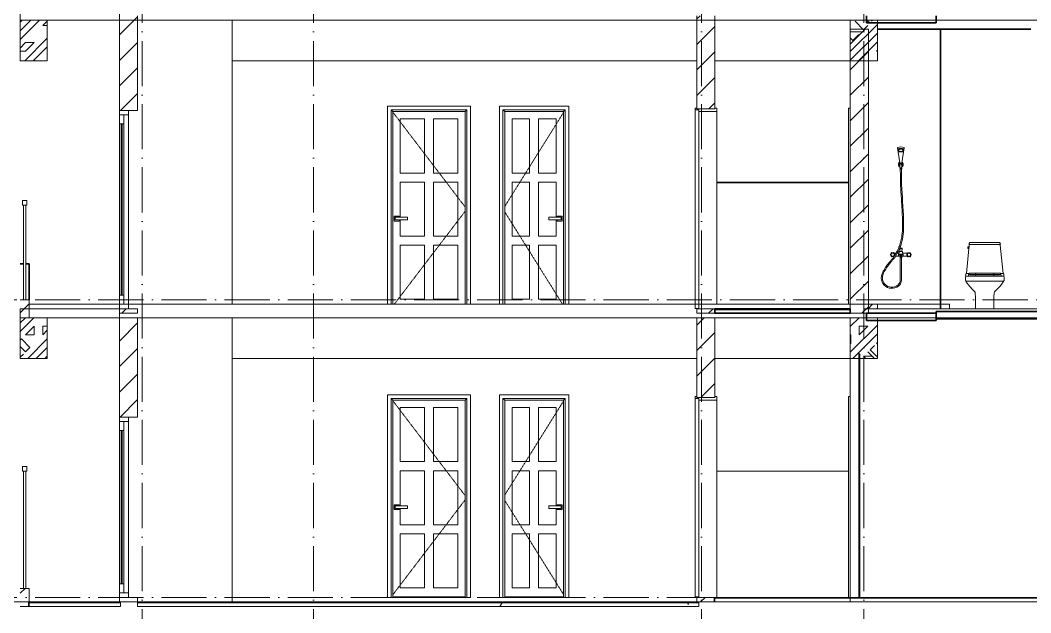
# Model space of a CAD drawing. Header units: millimetres. Extents: x -4940 to 55609, y -15283 to 93540.
# Drawn here: x 23600 to 34800, y 18429 to 25000 of the extents above; entities that cross this region are included whole.
import ezdxf

# ---------------------------------------------------------------- set-up
doc = ezdxf.new("R2010")
doc.units = ezdxf.units.MM
for name, pattern in [('Dash 1_16_', [3.175, 1.5875, -1.5875]), ('Dash 1_16__2_', [3.175, 1.5875, -1.5875]), ('Grid Line', [14, 10, -2, 0, -2])]:
    doc.linetypes.add(name, pattern=pattern)
for name, color, linetype, lineweight in [('A-DOOR', 31, 'Continuous', 5), ('A-FLOR-HRAL', 41, 'Continuous', 5), ('A-FLOR-MCUT', 3, 'Continuous', 9), ('CUA', 31, 'Continuous', 9), ('HATCH-TUONG', 152, 'Continuous', 9), ('KINH', 152, 'Continuous', 5), ('NET CAT', 3, 'Continuous', 5), ('NET CATConcrete', 3, 'Continuous', 5), ('NET THAY 2', 55, 'Continuous', 5), ('NET-CAT', 3, 'Continuous', 9), ('NET-THAY', 2, 'Continuous', 15), ('THIET-BI', 44, 'Continuous', 5), ('TRUC', 225, 'Continuous', 5)]:
    doc.layers.add(name, color=color, linetype=linetype, lineweight=lineweight)
pattern_1 = [(0, (21278.48, 39800), (1625.6, 406.4), [67.056, -1152.144, 67.056, -1152.144, -6502.4]), (0, (21278.48, 39800), (1625.6, 406.4), [-2438.4, 67.056, -2371.344, 67.056, -1152.144, -2844.8]), (0, (21278.48, 39800), (1625.6, 406.4), [-6096, 67.056, -745.744, 67.056, -1964.944]), (120, (21888.08, 40003.2), (-1164.753, 1204.611), [67.056, -1152.144, 67.056, -7654.544]), (120, (21888.08, 40003.2), (-1164.753, 1204.611), [-1286.256, -1152.144, 67.056, -2371.344, -4064]), (120, (21888.08, 40003.2), (-1164.753, 1204.611), [-4876.8, 67.056, -1152.144, 67.056, -2777.744]), (120, (21888.08, 40003.2), (-1164.753, 1204.611), [-6163.056, -745.744, 67.056, -1964.944]), (240, (22091.28, 40816), (-460.8473, -1611.011), [67.056, -1152.144, 67.056, -7654.544]), (240, (22091.28, 40816), (-460.8473, -1611.011), [-1286.256, -1152.144, 67.056, -2371.344, -4064]), (240, (22091.28, 40816), (-460.8473, -1611.011), [-4876.8, 67.056, -1152.144, 67.056, -2777.744]), (240, (22091.28, 40816), (-460.8473, -1611.011), [-6163.056, -745.744, 67.056, -1964.944])]
pattern_2 = [(45, (21278.48, 39800), (-141.4214, 141.4214), [])]
pattern_3 = [(45, (21373.7, 39800), (-476.246, 476.246), []), (45, (21469, 39800), (-476.246, 476.246), []), (45, (21278.5, 39800), (-476.246, 476.246), []), (45, (21754.7, 39800), (-476.246, 476.246), []), (45, (21850, 39800), (-476.246, 476.246), []), (0, (21659.5, 39895.25), (0, 952.5), [95.25, -857.25]), (0, (21754.7, 39990.5), (0, 952.5), [95.25, -857.25]), (45, (21659.5, 39895.25), (0, 952.491), [134.684, -1212.342]), (45, (21754.7, 39895.25), (0, 952.491), [134.684, -1212.342]), (0, (21659.5, 39895.25), (0, 952.5), [95.25, -857.25]), (90, (21183.2, 39895.25), (-952.5, 6e-14), [95.25, -857.25]), (90, (21278.5, 39895.25), (-952.5, 6e-14), [190.5, -762]), (45, (21183.2, 39990.5), (0, 952.491), [134.684, -1212.342]), (90, (22040.5, 40181), (-952.5, 6e-14), [95.25, -857.25]), (0, (21945.2, 40181), (0, 952.5), [95.25, -857.25]), (45, (21945.2, 40181), (0, 952.491), [134.684, -1212.342]), (0, (22135.7, 39895.25), (0, 952.5), [95.25, -857.25]), (0, (22135.7, 40371.5), (0, 952.5), [95.25, -857.25]), (90, (22326.2, 40466.75), (-952.5, 6e-14), [95.25, -857.25]), (45, (22135.7, 40371.5), (0, 952.491), [269.367, -1077.66]), (45, (22231, 40371.5), (0, 952.491), [134.684, -1212.342]), (45, (22421.5, 40562), (0, 952.491), [134.684, -1212.342]), (0, (22421.5, 40657.25), (0, 952.5), [95.25, -857.25]), (90, (22421.5, 40562), (-952.5, 6e-14), [95.25, -857.25]), (0, (21754.7, 40562), (0, 952.5), [95.25, -857.25]), (0, (21945.2, 40657.25), (0, 952.5), [95.25, -857.25]), (90, (21850, 40562), (-952.5, 6e-14), [95.25, -857.25]), (90, (21945.2, 40562), (-952.5, 6e-14), [95.25, -857.25]), (45, (21754.7, 40562), (0, 952.491), [134.684, -1212.342]), (45, (21945.2, 40562), (0, 952.491), [134.684, -1212.342]), (135, (21397.46, 40014.8), (-952.491, 6e-14), [134.684, -1212.342]), (135, (21516.6, 40133.4), (-952.491, 6e-14), [134.683, -1212.342]), (135, (21588.04, 40204.8), (-952.491, 6e-14), [134.683, -1212.342]), (135, (21611.85, 40228.6), (-952.491, 6e-14), [134.683, -1212.342]), (135, (21659.5, 40276.25), (-952.491, 6e-14), [134.683, -1212.342]), (135, (21683.3, 40300.06), (-952.491, 6e-14), [134.683, -1212.342]), (135, (21754.7, 40371.5), (-952.491, 6e-14), [134.683, -1212.342]), (135, (21802.35, 40419.1), (-952.491, 6e-14), [134.683, -1212.342]), (45, (21397.46, 40014.8), (0, 952.491), [95.25, -1251.775]), (45, (21516.6, 40133.4), (0, 952.491), [67.36, -1279.665]), (45, (21683.3, 40300.06), (0, 952.491), [67.36, -1279.665]), (45, (21588.04, 40395.3), (0, 952.491), [67.36, -1279.665]), (45, (21754.7, 40371.5), (0, 952.491), [67.36, -1279.665]), (45, (21659.5, 40466.75), (0, 952.491), [67.36, -1279.665]), (0, (21302.7, 40109.5), (0, 952.5), [190.043, -762.457]), (0, (21516.6, 40323.9), (0, 952.5), [95.25, -857.25])]

# ---------------------------------------------------------------- blocks, each defined once
blk = doc.blocks.new('System Panel - Glazed-816258-MẶT CẮT A-A')
at = {"layer": 'KINH', "color": 7, "lineweight": 9}
for p, q in [((32894, 21300), (32894, 18600)), ((32906, 21300), (32894, 21300)), ((32906, 18600), (32906, 21300)), ((32894, 18600), (32906, 18600))]:
    blk.add_line(p, q, dxfattribs=at)
blk = doc.blocks.new('CUA VAO CAN HO - Type 1-529073-MẶT CẮT A-A')
at = {"layer": 'A-DOOR', "color": 130, "lineweight": 9}
for p, q in [((31080, 20805), (31080, 18605)), ((31120, 20805), (31080, 20805)), ((31120, 18605), (31120, 20805)), ((31080, 18605), (31120, 18605))]:
    blk.add_line(p, q, dxfattribs=at)
at = {"layer": 'CUA', "color": 10, "lineweight": 5}
for p, q in [((31100, 20826), (31080, 20826)), ((31080, 20826), (31080, 20806)), ((31080, 20806), (31121, 20806)), ((31100, 20816), (31100, 20826)), ((31300, 20816), (31100, 20816)), ((31121, 20806), (31121, 20786)), ((31121, 20786), (31320, 20786)), ((31121, 20786), (31121, 18600)), ((31320, 20826), (31300, 20826)), ((31300, 20826), (31300, 20816)), ((31320, 20786), (31320, 20826)), ((31320, 18600), (31320, 20786)), ((31080, 18605), (31080, 18600)), ((31100, 18600), (31080, 18600))]:
    blk.add_line(p, q, dxfattribs=at)
blk = doc.blocks.new('CUA WC - Type 1-529850-MẶT CẮT A-A')
at = {"layer": 'A-DOOR', "color": 10}
for p, q in [((29051, 20105), (29051, 20705)), ((29051, 20705), (29245, 20705)), ((29245, 20705), (29245, 20105)), ((29345, 20105), (29345, 20705)), ((29345, 20705), (29539, 20705)), ((29539, 20705), (29539, 20105)), ((29245, 20105), (29051, 20105)), ((29539, 20105), (29345, 20105)), ((29051, 19405), (29051, 20005)), ((29051, 20005), (29245, 20005)), ((29245, 20005), (29245, 19405)), ((29345, 19405), (29345, 20005)), ((29345, 20005), (29539, 20005)), ((29539, 20005), (29539, 19615)), ((29539, 19585), (29539, 19405)), ((29245, 19405), (29051, 19405)), ((29539, 19405), (29345, 19405)), ((29051, 18705), (29051, 19305)), ((29051, 19305), (29245, 19305)), ((29245, 19305), (29245, 18705)), ((29345, 18705), (29345, 19305)), ((29345, 19305), (29539, 19305)), ((29539, 19305), (29539, 18705)), ((29245, 18705), (29051, 18705)), ((29539, 18705), (29345, 18705)), ((28970, 18605), (29620, 18605))]:
    blk.add_line(p, q, dxfattribs=at)
at = {"layer": 'CUA', "lineweight": 5}
for p, q in [((28910, 20846), (29680, 20846)), ((28910, 18600), (28910, 20846)), ((29680, 20846), (29680, 18600)), ((28970, 20786), (28950, 20806)), ((28950, 20806), (28950, 18600)), ((28950, 20806), (29640, 20806)), ((28970, 20786), (28970, 18600)), ((29620, 20786), (28970, 20786)), ((29620, 20786), (29640, 20806)), ((29620, 18600), (29620, 20786)), ((29640, 20806), (29640, 18600)), ((28950, 18600), (28910, 18600)), ((28970, 18600), (28950, 18600)), ((29640, 18600), (29620, 18600)), ((29680, 18600), (29640, 18600))]:
    blk.add_line(p, q, dxfattribs=at)
at = {"layer": 'CUA', "color": 10, "linetype": 'Dash 1_16_', "lineweight": 5}
for p, q in [((29620, 20775), (28970, 19735)), ((28970, 19675), (29620, 18635))]:
    blk.add_line(p, q, dxfattribs=at)
at = {"layer": 'CUA', "color": 10, "lineweight": 5}
for p, q in [((29459, 19615), (29594, 19615)), ((29459, 19615), (29459, 19585)), ((29551, 19628), (29551, 19615)), ((29606, 19628), (29551, 19628)), ((29594, 19585), (29594, 19615)), ((29606, 19573), (29606, 19628)), ((29594, 19585), (29459, 19585)), ((29551, 19585), (29551, 19573)), ((29551, 19573), (29606, 19573))]:
    blk.add_line(p, q, dxfattribs=at)
blk = doc.blocks.new('CUA PHONG NGU - Type 1-494775-MẶT CẮT A-A')
at = {"layer": 'A-DOOR', "color": 10}
for p, q in [((27811, 20105), (27811, 20705)), ((27811, 20705), (28080, 20705)), ((28080, 20705), (28080, 20105)), ((28180, 20105), (28180, 20705)), ((28180, 20705), (28449, 20705)), ((28449, 20705), (28449, 20105)), ((28080, 20105), (27811, 20105)), ((28449, 20105), (28180, 20105)), ((27811, 19615), (27811, 20005)), ((27811, 20005), (28080, 20005)), ((28080, 20005), (28080, 19405)), ((28180, 19405), (28180, 20005)), ((28180, 20005), (28449, 20005)), ((28449, 20005), (28449, 19405)), ((27811, 19405), (27811, 19585)), ((28080, 19405), (27811, 19405)), ((28449, 19405), (28180, 19405)), ((27811, 18705), (27811, 19305)), ((27811, 19305), (28080, 19305)), ((28080, 19305), (28080, 18705)), ((28180, 18705), (28180, 19305)), ((28180, 19305), (28449, 19305)), ((28449, 19305), (28449, 18705)), ((28080, 18705), (27811, 18705)), ((28449, 18705), (28180, 18705)), ((27730, 18605), (28530, 18605))]:
    blk.add_line(p, q, dxfattribs=at)
at = {"layer": 'CUA', "lineweight": 5}
for p, q in [((27670, 20846), (28590, 20846)), ((27670, 18600), (27670, 20846)), ((28590, 20846), (28590, 18600)), ((27710, 20806), (28550, 20806)), ((27710, 20806), (27730, 20786)), ((27710, 18600), (27710, 20806)), ((27730, 20786), (27730, 18600)), ((28530, 20786), (27730, 20786)), ((28550, 20806), (28530, 20786)), ((28530, 18600), (28530, 20786)), ((28550, 18600), (28550, 20806)), ((27710, 18600), (27670, 18600)), ((27730, 18600), (27710, 18600)), ((28550, 18600), (28530, 18600)), ((28590, 18600), (28550, 18600))]:
    blk.add_line(p, q, dxfattribs=at)
at = {"layer": 'CUA', "color": 10, "linetype": 'Dash 1_16_', "lineweight": 5}
for p, q in [((27730, 20780), (28530, 19730)), ((28530, 19680), (27730, 18630))]:
    blk.add_line(p, q, dxfattribs=at)
at = {"layer": 'CUA', "color": 10, "lineweight": 5}
for p, q in [((27798, 19628), (27743, 19628)), ((27743, 19628), (27743, 19573)), ((27756, 19615), (27891, 19615)), ((27756, 19615), (27756, 19585)), ((27798, 19615), (27798, 19628)), ((27891, 19585), (27891, 19615)), ((27743, 19573), (27798, 19573)), ((27891, 19585), (27756, 19585)), ((27798, 19573), (27798, 19585))]:
    blk.add_line(p, q, dxfattribs=at)
blk = doc.blocks.new('CUA LO GIA _LUA_ - CUA LO GIA _LUA_-842744-MẶT CẮT A-A')
at = {"layer": 'CUA', "color": 7}
for p, q in [((24800, 20600), (24700, 20600)), ((24700, 20600), (24700, 20550)), ((24750, 20550), (24700, 20550)), ((24700, 20550), (24700, 20450)), ((24700, 20550), (24800, 20550)), ((24750, 20450), (24750, 20550)), ((24800, 20550), (24800, 20600)), ((24800, 20550), (24800, 18650)), ((24700, 20450), (24750, 20450)), ((24700, 20450), (24700, 18750)), ((24730, 20450), (24720, 20450)), ((24720, 20450), (24720, 18750)), ((24730, 18750), (24730, 20450)), ((24750, 20450), (24750, 18750)), ((24750, 18750), (24700, 18750)), ((24700, 18750), (24700, 18650)), ((24720, 18750), (24730, 18750)), ((24750, 18650), (24750, 18750)), ((24700, 18650), (24750, 18650)), ((24800, 18650), (24700, 18650)), ((24700, 18650), (24700, 18600)), ((24700, 18600), (24800, 18600)), ((24800, 18600), (24800, 18650))]:
    blk.add_line(p, q, dxfattribs=at)
blk = doc.blocks.new('Railing - 25mm-924614-MẶT CẮT A-A')
at = {"layer": 'NET THAY 2', "color": 10}
for p, q in [((23637, 18700), (23637, 20000)), ((23662, 18700), (23662, 20000))]:
    blk.add_line(p, q, dxfattribs=at)
blk = doc.blocks.new('Railing - Railing-924885-MẶT CẮT A-A')
at = {"layer": 'A-FLOR-HRAL', "color": 10}
for p, q in [((23675, 20050), (23625, 20050)), ((23625, 20050), (23625, 20000)), ((23675, 20000), (23675, 20050)), ((23625, 20000), (23675, 20000))]:
    blk.add_line(p, q, dxfattribs=at)
blk.add_blockref('Railing - 25mm-924614-MẶT CẮT A-A', (0, 0))
blk = doc.blocks.new('CUA VAO CAN HO - Type 1-V72-MẶT CẮT A-A')
at = {"layer": 'CUA', "color": 10, "lineweight": 5}
for p in [(32800, 20826), (32780, 18600)]:
    blk.add_line(p, (32780, 20826), dxfattribs=at)
blk = doc.blocks.new('ALC1807-ASCENT PLAZA-TANG DIEN HINH_rvt-1-MẶT CẮT A-A')
at = {"layer": 'HATCH-TUONG', "lineweight": 5}
h = blk.add_hatch(dxfattribs=at)
h.set_pattern_fill('FP_10', color=10, style=0, pattern_type=2)
h.set_pattern_definition(pattern_2)
h.paths.add_polyline_path([(24900, 18550), (24900, 18600), (24700, 18600), (24700, 18550)], flags=0)
h.paths.add_polyline_path([(24700, 20600), (24900, 20600), (24900, 21700), (24700, 21700)], flags=0)
h = blk.add_hatch(dxfattribs=at)
h.set_pattern_fill('FP_10', color=10, style=0, pattern_type=2)
h.set_pattern_definition(pattern_2)
h.paths.add_polyline_path([(31300, 18550), (31300, 18600), (31100, 18600), (31100, 18550)], flags=0)
h.paths.add_polyline_path([(31300, 20816), (31300, 21700), (31100, 21700), (31100, 20816)], flags=0)
h = blk.add_hatch(dxfattribs=at)
h.set_pattern_fill('FP_10', color=10, style=0, pattern_type=2)
h.set_pattern_definition(pattern_2)
h.paths.add_polyline_path([(23600, 18500), (23700, 18500), (23700, 18700), (23600, 18700), (23600, 18546)], flags=0)
at = {"layer": 'NET CAT'}
h = blk.add_hatch(dxfattribs=at)
h.set_pattern_fill('FP_9', color=10, style=0, pattern_type=2)
h.set_pattern_definition(pattern_1)
h.paths.add_polyline_path([(32800, 18590), (42600, 18590), (42600, 18600), (32800, 18600)], flags=0)
h = blk.add_hatch(dxfattribs=at)
h.set_pattern_fill('FP_9', color=10, style=0, pattern_type=2)
h.set_pattern_definition(pattern_1)
h.paths.add_polyline_path([(32403, 18550), (32800, 18550), (32800, 18590), (31290, 18590), (31290, 18550)], flags=0)
h.paths.add_polyline_path([(9790, 18550), (11512, 18550), (11512, 18590), (9790, 18590)], flags=0)
h = blk.add_hatch(dxfattribs=at)
h.set_pattern_fill('FP_9', color=10, style=0, pattern_type=2)
h.set_pattern_definition(pattern_1)
h.paths.add_polyline_path([(27532, 18540), (31120, 18540), (31120, 18550), (24900, 18550), (24900, 18540)], flags=0)
h = blk.add_hatch(dxfattribs=at)
h.set_pattern_fill('FP_9', color=10, style=0, pattern_type=2)
h.set_pattern_definition(pattern_1)
h.paths.add_polyline_path([(30780, 18500), (31120, 18500), (31120, 18540), (24900, 18540), (24900, 18500), (27532, 18500)], flags=0)
h = blk.add_hatch(dxfattribs=at)
h.set_pattern_fill('FP_9', color=10, style=0, pattern_type=2)
h.set_pattern_definition(pattern_1)
h.paths.add_polyline_path([(32800, 18550), (42600, 18550), (42600, 18590), (32800, 18590)], flags=0)
at = {"layer": 'A-FLOR-MCUT', "color": 7}
for p, q in [((24710, 18540), (23690, 18540)), ((31120, 18540), (24900, 18540)), ((32800, 18590), (31290, 18590)), ((42600, 18590), (32800, 18590))]:
    blk.add_line(p, q, dxfattribs=at)
at = {"layer": 'NET-CAT', "color": 7}
for p, q in [((24900, 21700), (24700, 21700)), ((24700, 21700), (24700, 20600)), ((24900, 20600), (24900, 21700)), ((31100, 21700), (31100, 20816)), ((31300, 21700), (31100, 21700)), ((31300, 20816), (31300, 21700)), ((31100, 20816), (31300, 20816)), ((24700, 20600), (24900, 20600)), ((23700, 18700), (23600, 18700)), ((23700, 18500), (23700, 18700)), ((24900, 18600), (24700, 18600)), ((24700, 18600), (24700, 18550)), ((24900, 18550), (24900, 18600)), ((31100, 18600), (31100, 18550)), ((31300, 18600), (31100, 18600)), ((31300, 18550), (31300, 18600)), ((23600, 18500), (23700, 18500)), ((24700, 18550), (24900, 18550)), ((31100, 18550), (31300, 18550))]:
    blk.add_line(p, q, dxfattribs=at)
at = {"layer": 'NET-CAT', "color": 250, "lineweight": 15}
for p, q in [((32800, 18600), (31290, 18600)), ((31290, 18600), (31290, 18550)), ((32800, 18550), (32800, 18600)), ((42600, 18600), (32800, 18600)), ((32800, 18600), (32800, 18550)), ((24710, 18550), (23690, 18550)), ((23690, 18550), (23690, 18500)), ((23690, 18500), (24710, 18500)), ((24710, 18500), (24710, 18550)), ((31120, 18550), (24900, 18550)), ((24900, 18550), (24900, 18500)), ((24900, 18500), (31120, 18500)), ((31120, 18500), (31120, 18550)), ((31290, 18550), (32800, 18550)), ((32800, 18550), (42600, 18550))]:
    blk.add_line(p, q, dxfattribs=at)
at = {"layer": 'NET-THAY', "color": 250}
for p, q in [((32780, 20000), (31320, 20000)), ((28530, 18600), (27730, 18600)), ((29620, 18600), (28970, 18600))]:
    blk.add_line(p, q, dxfattribs=at)
at = {"color": 10, "lineweight": 5}
for name in ['System Panel - Glazed-816258-MẶT CẮT A-A', 'CUA PHONG NGU - Type 1-494775-MẶT CẮT A-A', 'CUA WC - Type 1-529850-MẶT CẮT A-A', 'CUA VAO CAN HO - Type 1-529073-MẶT CẮT A-A', 'CUA VAO CAN HO - Type 1-V72-MẶT CẮT A-A', 'CUA LO GIA _LUA_ - CUA LO GIA _LUA_-842744-MẶT CẮT A-A', 'Railing - Railing-924885-MẶT CẮT A-A']:
    blk.add_blockref(name, (0, 0), dxfattribs=at)
blk = doc.blocks.new('X-SEN - X-SEN-5806-MẶT CẮT A-A')
at = {"layer": 'THIET-BI', "color": 130, "lineweight": 9}
for p, q in [((33348, 23419), (33323, 23584)), ((33371, 23419), (33397, 23584)), ((33347, 23415), (33338, 23422)), ((33351, 23415), (33347, 23415)), ((33348, 23415), (33348, 23419)), ((33351, 23397), (33351, 23415)), ((33368, 23415), (33373, 23415)), ((33368, 23397), (33368, 23415)), ((33371, 23415), (33371, 23419)), ((33373, 23415), (33381, 23422)), ((33338, 23378), (33347, 23397)), ((33347, 23397), (33351, 23397)), ((33350, 23363), (33350, 23393)), ((33370, 23363), (33350, 23363)), ((33370, 23358), (33350, 23358)), ((33351, 23358), (33351, 23351)), ((33366, 23358), (33354, 23358)), ((33354, 23348), (33366, 23348)), ((33370, 23397), (33368, 23397)), ((33373, 23397), (33368, 23397)), ((33369, 23351), (33369, 23358)), ((33370, 23392), (33370, 23363)), ((33381, 23378), (33373, 23397)), ((33306, 22415), (33286, 22415)), ((33330, 22415), (33320, 22415)), ((33337, 22400), (33341, 22432)), ((33346, 22436), (33374, 22436)), ((33347, 22465), (33350, 22437)), ((33373, 22465), (33347, 22465)), ((33350, 22437), (33370, 22437)), ((33369, 22471), (33352, 22471)), ((33370, 22437), (33373, 22465)), ((33383, 22400), (33379, 22432)), ((33390, 22415), (33435, 22415)), ((33286, 22385), (33287, 22385)), ((33302, 22385), (33434, 22385)), ((33350, 22393), (33350, 22399)), ((33350, 22380), (33350, 22385)), ((33370, 22380), (33350, 22380)), ((33351, 22378), (33351, 22380)), ((33369, 22378), (33351, 22378)), ((33351, 22371), (33351, 22367)), ((33352, 22373), (33352, 22378)), ((33366, 22374), (33354, 22374)), ((33354, 22114), (33354, 22364)), ((33354, 22364), (33366, 22364)), ((33366, 22114), (33366, 22364)), ((33367, 22373), (33367, 22378)), ((33369, 22380), (33369, 22378)), ((33369, 22367), (33369, 22371)), ((33370, 22399), (33370, 22393)), ((33370, 22385), (33370, 22380))]:
    blk.add_line(p, q, dxfattribs=at)
for centre in [(33270, 22400), (33450, 22399)]:
    blk.add_circle(centre, 17.5, dxfattribs=at)
for centre, radius, start, end in [((33328, 23585), 5, 108.7976, 188.8168), ((33330, 23568), 5, 107.228, 188.8168), ((33360, 23490), 105, 71.2024, 108.7976), ((33360, 23473), 105, 72.772, 107.228), ((33360, 23435), 105, 73.5834, 106.4166), ((33389, 23568), 5, 351.1832, 72.772), ((33392, 23585), 5, 351.1832, 71.2024), ((33414, 23400), 79.5, 166.0233, 193.9767), ((33341, 23418), 5, 90, 166.0233), ((33360, 23312), 112, 96.2592, 99.4635), ((33372, 23406), 26.9, 160.7055, 199.2945), ((33360, 23441), 24.6, 242.0733, 297.9267), ((33360, 23437), 24.6, 249.6997, 290.3003), ((33360, 23312), 112, 80.5365, 83.7408), ((33348, 23406), 26.9, 340.7055, 19.2945), ((33378, 23418), 5, 13.9767, 90), ((33306, 23400), 79.5, 346.0233, 13.9767), ((33341, 23382), 5, 193.9767, 270), ((33360, 23462), 87, 257.7383, 263.6304), ((33353, 23361), 3.83, 148.0246, 211.9754), ((33400, 23384), 50.3, 164.5928, 189.39), ((33350, 23362), 1, 90, 148.0246), ((33347, 23361), 3.83, 319.2845, 40.7155), ((33350, 23359), 1, 211.9754, 270), ((33354, 23351), 3, 180, 270), ((33358, 23361), 3.83, 139.2845, 220.7155), ((33363, 23361), 3.83, 319.2845, 40.7155), ((33366, 23351), 3, 270, 0), ((33320, 23384), 50.3, 350.61, 15.4072), ((33372, 23361), 3.83, 139.2845, 220.7155), ((33360, 23462), 87, 276.3696, 282.2617), ((33367, 23361), 3.83, 328.0246, 31.9754), ((33370, 23362), 1, 31.9754, 90), ((33370, 23359), 1, 270, 328.0246), ((33378, 23382), 5, 270, 346.0233), ((33240, 22417), 14.3, 290.1929, 9.8071), ((33270, 22400), 25, 171.5328, 188.4672), ((33270, 22400), 25, 111.5328, 128.4672), ((33270, 22434), 14.3, 230.1929, 309.8071), ((33270, 22400), 25, 51.5328, 68.4672), ((33300, 22417), 14.3, 170.1929, 249.8071), ((33270, 22400), 25, 351.5328, 8.4672), ((33330, 22425), 10, 270, 353.5952), ((33537, 22362), 207, 162.721, 173.5963), ((33360, 22351), 54.2, 65.3342, 114.6658), ((33346, 22431), 5, 90, 172.7671), ((33352, 22466), 5, 90, 189.6096), ((33369, 22466), 5, 350.3904, 90), ((33374, 22431), 5, 7.2329, 90), ((33390, 22425), 10, 186.4048, 270), ((33183, 22362), 207, 6.4037, 17.279), ((33420, 22416), 14.3, 290.1929, 9.8071), ((33450, 22399), 25, 171.5328, 188.4672), ((33450, 22399), 25, 111.5328, 128.4672), ((33450, 22433), 14.3, 230.1929, 309.8071), ((33450, 22399), 25, 51.5328, 68.4672), ((33480, 22416), 14.3, 170.1929, 249.8071), ((33450, 22399), 25, 351.5328, 8.4672), ((33240, 22383), 14.3, 350.1929, 69.8071), ((33270, 22400), 25, 231.5328, 248.4672), ((33270, 22366), 14.3, 50.1929, 129.8071), ((33270, 22400), 25, 291.5328, 308.4672), ((33300, 22383), 14.3, 110.1929, 189.8071), ((33359, 22384), 26.7, 144.2598, 178.1102), ((33354, 22371), 3, 90, 180), ((33354, 22367), 3, 180, 270), ((33366, 22371), 3, 0, 90), ((33366, 22367), 3, 270, 0), ((33361, 22384), 27.1, 3.302, 36.8899), ((33420, 22382), 14.3, 350.1929, 69.8071), ((33450, 22399), 25, 231.5328, 248.4672), ((33450, 22365), 14.3, 50.1929, 129.8071), ((33450, 22399), 25, 291.5328, 308.4672), ((33480, 22382), 14.3, 110.1929, 189.8071), ((33260, 22144), 117, 150.1577, 318.9711), ((33260, 22144), 105, 150.1577, 318.9711), ((33295, 22114), 59, 318.6054, 359.9879), ((33295, 22114), 71, 318.6668, 359.9899)]:
    blk.add_arc(centre, radius, start, end, dxfattribs=at)
for centre, major_axis, ratio in [((33360, 23559), (30.2, 0), 0.492288), ((33360, 23557), (26.8, 0.5), 0.480422), ((33360, 22393), (10, 0), 0.102577)]:
    blk.add_ellipse(centre, major_axis=major_axis, ratio=ratio, dxfattribs=at)
blk.add_ellipse((33360, 22399), major_axis=(10, 0), ratio=0.102577, start_param=0, end_param=3.141593, dxfattribs=at)
for points, knots in [([(33354, 23348), (33354, 23329), (33354, 23310), (33355, 23272), (33355, 23253), (33356, 23220), (33356, 23206), (33357, 23181), (33357, 23169), (33358, 23146), (33359, 23135), (33361, 23101), (33362, 23078), (33366, 23010), (33369, 22964), (33373, 22902), (33374, 22885), (33376, 22854), (33376, 22840), (33377, 22813), (33378, 22801), (33378, 22776), (33379, 22764), (33379, 22727), (33379, 22702), (33377, 22663), (33376, 22648), (33373, 22622), (33372, 22610), (33368, 22589), (33366, 22579), (33362, 22559), (33360, 22549), (33352, 22520), (33346, 22501), (33334, 22472), (33331, 22463), (33318, 22436), (33309, 22419), (33293, 22394), (33288, 22386), (33276, 22370), (33270, 22362), (33257, 22346), (33251, 22338), (33234, 22318), (33224, 22306), (33211, 22290), (33208, 22285), (33202, 22277), (33199, 22273), (33195, 22267), (33193, 22264), (33188, 22257), (33185, 22252), (33179, 22242), (33177, 22237), (33168, 22222), (33163, 22212), (33158, 22202)], [10.763393, 10.763393, 10.763393, 10.763393, 67.877121, 67.877121, 124.65304, 124.65304, 166.69513, 166.69513, 200.930722, 200.930722, 235.166314, 235.166314, 303.637498, 303.637498, 440.579865, 440.579865, 490.560181, 490.560181, 533.538778, 533.538778, 570.662893, 570.662893, 607.787008, 607.787008, 682.035238, 682.035238, 727.0732, 727.0732, 763.128626, 763.128626, 793.90814, 793.90814, 824.687653, 824.687653, 886.24668, 886.24668, 916.453467, 916.453467, 976.867041, 976.867041, 1006.423841, 1006.423841, 1037.610174, 1037.610174, 1068.796507, 1068.796507, 1114.385518, 1114.385518, 1131.259849, 1131.259849, 1144.761911, 1144.761911, 1153.292739, 1153.292739, 1170.354396, 1170.354396, 1187.416052, 1187.416052, 1220.589637, 1220.589637, 1220.589637, 1220.589637]), ([(33366, 23348), (33366, 23292), (33368, 23106), (33393, 22848), (33391, 22570), (33315, 22383), (33212, 22280), (33179, 22217), (33169, 22197)], [10.839785, 10.839785, 10.839785, 10.839785, 179.867982, 569.802437, 788.393473, 1006.975964, 1153.38591, 1220.589637, 1220.589637, 1220.589637, 1220.589637])]:
    blk.add_open_spline(points, degree=3, knots=knots, dxfattribs=at)
blk = doc.blocks.new('X-XI - X-XI-5804-MẶT CẮT A-A')
at = {"layer": 'THIET-BI', "color": 130, "lineweight": 9}
for p, q in [((34118, 22525), (34117, 22522)), ((34118, 22525), (34117, 22522)), ((34117, 22522), (34117, 22518)), ((34117, 22522), (34117, 22518)), ((34117, 22518), (34118, 22514)), ((34117, 22518), (34118, 22514)), ((34120, 22528), (34118, 22525)), ((34120, 22528), (34118, 22525)), ((34118, 22514), (34120, 22512)), ((34118, 22514), (34120, 22512)), ((34122, 22531), (34120, 22528)), ((34122, 22531), (34120, 22528)), ((34124, 22534), (34122, 22531)), ((34124, 22534), (34122, 22531)), ((34127, 22535), (34124, 22534)), ((34127, 22535), (34124, 22534)), ((34453, 22535), (34127, 22535)), ((34453, 22535), (34127, 22535)), ((34456, 22533), (34453, 22535)), ((34456, 22533), (34453, 22535)), ((34459, 22531), (34456, 22533)), ((34459, 22531), (34456, 22533)), ((34461, 22528), (34459, 22531)), ((34461, 22528), (34459, 22531)), ((34460, 22512), (34461, 22514)), ((34460, 22512), (34461, 22514)), ((34462, 22525), (34461, 22528)), ((34462, 22525), (34461, 22528)), ((34461, 22514), (34462, 22517)), ((34461, 22514), (34462, 22517)), ((34463, 22521), (34462, 22525)), ((34463, 22521), (34462, 22525)), ((34462, 22517), (34463, 22521)), ((34462, 22517), (34463, 22521)), ((34114, 22467), (34088, 22193)), ((34114, 22467), (34088, 22193)), ((34104, 22485), (34104, 22470)), ((34104, 22485), (34104, 22470)), ((34116, 22488), (34107, 22488)), ((34116, 22488), (34107, 22488)), ((34107, 22467), (34114, 22467)), ((34107, 22467), (34114, 22467)), ((34117, 22505), (34114, 22467)), ((34114, 22467), (34116, 22488)), ((34117, 22505), (34116, 22488)), ((34118, 22508), (34117, 22505)), ((34118, 22508), (34117, 22505)), ((34120, 22512), (34118, 22508)), ((34120, 22512), (34118, 22508)), ((34120, 22512), (34290, 22512)), ((34290, 22512), (34460, 22512)), ((34461, 22510), (34460, 22512)), ((34461, 22510), (34460, 22512)), ((34462, 22508), (34461, 22510)), ((34462, 22508), (34461, 22510)), ((34462, 22507), (34462, 22508)), ((34462, 22507), (34462, 22508)), ((34462, 22505), (34462, 22507)), ((34462, 22505), (34462, 22507)), ((34492, 22193), (34462, 22505)), ((34492, 22193), (34462, 22505)), ((34079, 22183), (34077, 22178)), ((34079, 22183), (34077, 22178)), ((34077, 22178), (34077, 22175)), ((34077, 22178), (34077, 22175)), ((34080, 22186), (34079, 22183)), ((34080, 22186), (34079, 22183)), ((34082, 22189), (34080, 22186)), ((34082, 22189), (34080, 22186)), ((34086, 22191), (34082, 22189)), ((34086, 22191), (34082, 22189)), ((34088, 22193), (34086, 22191)), ((34088, 22193), (34086, 22191)), ((34116, 22190), (34097, 22190)), ((34290, 22181), (34117, 22179)), ((34290, 22195), (34121, 22195)), ((34188, 22167), (34191, 22180)), ((34190, 22185), (34194, 22195)), ((34191, 22180), (34190, 22185)), ((34459, 22195), (34290, 22195)), ((34463, 22179), (34290, 22181)), ((34390, 22185), (34386, 22195)), ((34389, 22180), (34390, 22185)), ((34392, 22167), (34389, 22180)), ((34464, 22190), (34483, 22190)), ((34495, 22191), (34492, 22193)), ((34495, 22191), (34492, 22193)), ((34498, 22188), (34495, 22191)), ((34498, 22188), (34495, 22191)), ((34500, 22186), (34498, 22188)), ((34500, 22186), (34498, 22188)), ((34501, 22183), (34500, 22186)), ((34501, 22183), (34500, 22186)), ((34502, 22179), (34501, 22183)), ((34502, 22179), (34501, 22183)), ((34503, 22175), (34502, 22179)), ((34503, 22175), (34502, 22179)), ((34080, 22162), (34076, 22156)), ((34080, 22162), (34076, 22156)), ((34076, 22156), (34076, 22113)), ((34076, 22156), (34076, 22113)), ((34076, 22113), (34080, 22106)), ((34076, 22113), (34080, 22106)), ((34077, 22175), (34077, 22172)), ((34077, 22175), (34077, 22172)), ((34077, 22172), (34078, 22169)), ((34077, 22172), (34078, 22169)), ((34078, 22169), (34080, 22162)), ((34078, 22169), (34080, 22162)), ((34080, 22106), (34084, 22099)), ((34080, 22106), (34084, 22099)), ((34084, 22099), (34106, 22070)), ((34084, 22099), (34106, 22070)), ((34290, 22108), (34087, 22108)), ((34290, 22161), (34090, 22161)), ((34106, 22070), (34128, 22042)), ((34106, 22070), (34128, 22042)), ((34111, 22163), (34126, 22164)), ((34126, 22164), (34146, 22164)), ((34127, 22161), (34126, 22163)), ((34290, 22165), (34146, 22164)), ((34147, 22164), (34147, 22161)), ((34191, 22165), (34188, 22167)), ((34434, 22164), (34290, 22165)), ((34490, 22161), (34290, 22161)), ((34493, 22108), (34290, 22108)), ((34389, 22165), (34392, 22167)), ((34454, 22164), (34433, 22164)), ((34433, 22164), (34433, 22161)), ((34452, 22042), (34475, 22071)), ((34452, 22042), (34475, 22071)), ((34453, 22161), (34454, 22163)), ((34468, 22163), (34454, 22164)), ((34475, 22071), (34495, 22099)), ((34475, 22071), (34495, 22099)), ((34495, 22099), (34504, 22113)), ((34495, 22099), (34504, 22113)), ((34500, 22162), (34502, 22169)), ((34500, 22162), (34502, 22169)), ((34504, 22156), (34500, 22162)), ((34504, 22156), (34500, 22162)), ((34502, 22169), (34503, 22172)), ((34502, 22169), (34503, 22172)), ((34503, 22172), (34503, 22175)), ((34503, 22172), (34503, 22175)), ((34504, 22113), (34504, 22156)), ((34504, 22113), (34504, 22156)), ((34128, 22042), (34152, 22016)), ((34128, 22042), (34152, 22016)), ((34152, 22016), (34177, 21991)), ((34152, 22016), (34177, 21991)), ((34177, 21991), (34183, 21983)), ((34177, 21991), (34183, 21983)), ((34183, 21983), (34185, 21974)), ((34183, 21983), (34185, 21974)), ((34185, 21974), (34188, 21930)), ((34185, 21974), (34188, 21930)), ((34392, 21931), (34395, 21974)), ((34392, 21931), (34395, 21974)), ((34395, 21978), (34397, 21983)), ((34395, 21978), (34397, 21983)), ((34395, 21974), (34395, 21978)), ((34395, 21974), (34395, 21978)), ((34397, 21983), (34399, 21987)), ((34397, 21983), (34399, 21987)), ((34399, 21987), (34403, 21991)), ((34399, 21987), (34403, 21991)), ((34403, 21991), (34428, 22017)), ((34403, 21991), (34428, 22017)), ((34428, 22017), (34452, 22042)), ((34428, 22017), (34452, 22042)), ((34188, 21930), (34189, 21887)), ((34188, 21930), (34189, 21887)), ((34189, 21843), (34188, 21800)), ((34189, 21843), (34188, 21800)), ((34189, 21887), (34189, 21843)), ((34189, 21887), (34189, 21843)), ((34391, 21887), (34392, 21931)), ((34391, 21887), (34392, 21931)), ((34391, 21843), (34391, 21887)), ((34391, 21843), (34391, 21887)), ((34392, 21800), (34391, 21843)), ((34392, 21800), (34391, 21843))]:
    blk.add_line(p, q, dxfattribs=at)
for centre, radius, start, end in [((34107, 22485), 3.03, 90, 180), ((34107, 22485), 3.03, 90, 180), ((34107, 22470), 3.03, 180, 270), ((34107, 22470), 3.03, 180, 270), ((34097, 22208), 17.6, 239.7345, 270), ((34125, 22166), 17, 144.245, 177.8761), ((34119, 22171), 9.33, 107.3847, 144.245), ((33987, 22224), 133, 342.3805, 345.7034), ((34118, 22183), 3.51, 162.3805, 244.9136), ((34121, 22190), 4.93, 90, 165.7034), ((34459, 22190), 4.93, 14.2966, 90), ((34593, 22224), 133, 194.2966, 197.6195), ((34462, 22183), 3.51, 295.0864, 17.6195), ((34461, 22171), 9.33, 35.755, 72.6153), ((34455, 22166), 17, 2.1239, 35.755), ((34483, 22208), 17.6, 270, 300.2193), ((34090, 22188), 26.6, 247.7136, 270), ((34087, 22096), 12.7, 90, 123.1622), ((34112, 22167), 3.33, 177.8761, 267.5906), ((34468, 22167), 3.33, 272.4094, 2.1239), ((34490, 22188), 26.6, 270, 292.2864), ((34493, 22096), 12.7, 56.7458, 90)]:
    blk.add_arc(centre, radius, start, end, dxfattribs=at)
blk = doc.blocks.new('CUA VAO CAN HO - Type 1-60224-MẶT CẮT A-A')
at = {"layer": 'CUA', "color": 130}
for p in [(32800, 24026), (32780, 21850)]:
    blk.add_line(p, (32780, 24026), dxfattribs=at)
blk = doc.blocks.new('CUA VAO CAN HO - Type 1-V74-MẶT CẮT A-A')
at = {"layer": 'A-DOOR', "color": 170, "lineweight": 18}
for p, q in [((31080, 24005), (31080, 21805)), ((31120, 24005), (31080, 24005)), ((31120, 21805), (31120, 24005)), ((31080, 21805), (31120, 21805))]:
    blk.add_line(p, q, dxfattribs=at)
at = {"layer": 'CUA', "color": 130}
for p, q in [((31100, 24026), (31080, 24026)), ((31080, 24026), (31080, 24006)), ((31080, 24006), (31121, 24006)), ((31100, 24016), (31100, 24026)), ((31300, 24016), (31100, 24016)), ((31121, 24006), (31121, 23986)), ((31121, 23986), (31320, 23986)), ((31121, 23986), (31121, 21850)), ((31320, 24026), (31300, 24026)), ((31300, 24026), (31300, 24016)), ((31320, 23986), (31320, 24026)), ((31320, 21850), (31320, 23986))]:
    blk.add_line(p, q, dxfattribs=at)
blk = doc.blocks.new('CUA WC - Type 1-60205-MẶT CẮT A-A')
at = {"layer": 'A-DOOR', "color": 130, "lineweight": 9}
for p, q in [((29051, 23305), (29051, 23905)), ((29051, 23905), (29245, 23905)), ((29245, 23905), (29245, 23305)), ((29345, 23305), (29345, 23905)), ((29345, 23905), (29539, 23905)), ((29539, 23905), (29539, 23305)), ((29245, 23305), (29051, 23305)), ((29539, 23305), (29345, 23305)), ((29051, 22605), (29051, 23205)), ((29051, 23205), (29245, 23205)), ((29245, 23205), (29245, 22605)), ((29345, 22605), (29345, 23205)), ((29345, 23205), (29539, 23205)), ((29539, 23205), (29539, 22815)), ((29539, 22785), (29539, 22605)), ((29245, 22605), (29051, 22605)), ((29539, 22605), (29345, 22605)), ((29051, 21905), (29051, 22505)), ((29051, 22505), (29245, 22505)), ((29245, 22505), (29245, 21905)), ((29345, 21905), (29345, 22505)), ((29345, 22505), (29539, 22505)), ((29539, 22505), (29539, 21905)), ((29245, 21905), (29051, 21905)), ((29539, 21905), (29345, 21905))]:
    blk.add_line(p, q, dxfattribs=at)
at = {"layer": 'CUA'}
for p, q in [((28910, 24046), (29680, 24046)), ((28910, 21850), (28910, 24046)), ((28970, 23986), (28950, 24006)), ((28950, 24006), (28950, 21850)), ((28950, 24006), (29640, 24006)), ((28970, 23986), (28970, 21850)), ((29620, 23986), (28970, 23986)), ((29620, 23986), (29640, 24006)), ((29620, 21850), (29620, 23986)), ((29640, 24006), (29640, 21850)), ((29680, 24046), (29680, 21850))]:
    blk.add_line(p, q, dxfattribs=at)
at = {"layer": 'CUA', "color": 130, "linetype": 'Dash 1_16__2_'}
for p, q in [((29620, 23975), (28970, 22935)), ((28970, 22875), (29611, 21850))]:
    blk.add_line(p, q, dxfattribs=at)
at = {"layer": 'CUA', "color": 130}
for p, q in [((29459, 22815), (29594, 22815)), ((29459, 22815), (29459, 22785)), ((29594, 22785), (29459, 22785)), ((29551, 22827), (29551, 22815)), ((29606, 22827), (29551, 22827)), ((29551, 22785), (29551, 22772)), ((29551, 22772), (29606, 22772)), ((29594, 22785), (29594, 22815)), ((29606, 22772), (29606, 22827))]:
    blk.add_line(p, q, dxfattribs=at)
blk = doc.blocks.new('CUA PHONG NGU - Type 1-60226-MẶT CẮT A-A')
at = {"layer": 'A-DOOR', "color": 130, "lineweight": 9}
for p, q in [((27811, 23305), (27811, 23905)), ((27811, 23905), (28080, 23905)), ((28080, 23905), (28080, 23305)), ((28180, 23305), (28180, 23905)), ((28180, 23905), (28449, 23905)), ((28449, 23905), (28449, 23305)), ((28080, 23305), (27811, 23305)), ((28449, 23305), (28180, 23305)), ((27811, 22815), (27811, 23205)), ((27811, 23205), (28080, 23205)), ((28080, 23205), (28080, 22605)), ((28180, 22605), (28180, 23205)), ((28180, 23205), (28449, 23205)), ((28449, 23205), (28449, 22605)), ((27811, 22605), (27811, 22785)), ((28080, 22605), (27811, 22605)), ((28449, 22605), (28180, 22605)), ((27811, 21905), (27811, 22505)), ((27811, 22505), (28080, 22505)), ((28080, 22505), (28080, 21905)), ((28180, 21905), (28180, 22505)), ((28180, 22505), (28449, 22505)), ((28449, 22505), (28449, 21905)), ((28080, 21905), (27811, 21905)), ((28449, 21905), (28180, 21905))]:
    blk.add_line(p, q, dxfattribs=at)
at = {"layer": 'CUA'}
for p, q in [((27670, 24046), (28590, 24046)), ((27670, 21850), (27670, 24046)), ((27710, 24006), (28550, 24006)), ((27710, 24006), (27730, 23986)), ((27710, 21850), (27710, 24006)), ((27730, 23986), (27730, 21850)), ((28530, 23986), (27730, 23986)), ((28550, 24006), (28530, 23986)), ((28530, 21850), (28530, 23986)), ((28550, 21850), (28550, 24006)), ((28590, 24046), (28590, 21850))]:
    blk.add_line(p, q, dxfattribs=at)
at = {"layer": 'CUA', "color": 130, "linetype": 'Dash 1_16__2_'}
for p, q in [((27730, 23980), (28530, 22930)), ((28530, 22880), (27745, 21850))]:
    blk.add_line(p, q, dxfattribs=at)
at = {"layer": 'CUA', "color": 130}
for p, q in [((27798, 22827), (27743, 22827)), ((27743, 22827), (27743, 22772)), ((27743, 22772), (27798, 22772)), ((27756, 22815), (27891, 22815)), ((27756, 22815), (27756, 22785)), ((27891, 22785), (27756, 22785)), ((27798, 22815), (27798, 22827)), ((27798, 22772), (27798, 22785)), ((27891, 22785), (27891, 22815))]:
    blk.add_line(p, q, dxfattribs=at)
blk = doc.blocks.new('CUA LO GIA _LUA_ - CUA LO GIA _LUA_-78615-MẶT CẮT A-A')
at = {"layer": 'CUA', "color": 130}
for p, q in [((24800, 24000), (24700, 24000)), ((24700, 24000), (24700, 23950)), ((24800, 23950), (24800, 24000)), ((24750, 23950), (24700, 23950)), ((24700, 23950), (24700, 23850)), ((24700, 23950), (24800, 23950)), ((24750, 23850), (24750, 23950)), ((24800, 23950), (24800, 21850)), ((24700, 23850), (24750, 23850)), ((24700, 23850), (24700, 21950)), ((24730, 23850), (24720, 23850)), ((24720, 23850), (24720, 21950)), ((24730, 21950), (24730, 23850)), ((24750, 23850), (24750, 21950)), ((24750, 21950), (24700, 21950)), ((24700, 21950), (24700, 21850)), ((24700, 21850), (24750, 21850)), ((24800, 21850), (24700, 21850)), ((24700, 21850), (24700, 21800)), ((24720, 21950), (24730, 21950)), ((24750, 21850), (24750, 21950)), ((24800, 21800), (24800, 21850)), ((24700, 21800), (24800, 21800))]:
    blk.add_line(p, q, dxfattribs=at)
blk = doc.blocks.new('Railing - 25mm-V75-MẶT CẮT A-A')
at = {"layer": 'NET THAY 2', "color": 130, "lineweight": 9}
for p, q in [((23637, 21900), (23637, 22950)), ((23662, 21900), (23662, 22950))]:
    blk.add_line(p, q, dxfattribs=at)
blk = doc.blocks.new('Railing - Railing-216691-MẶT CẮT A-A')
at = {"layer": 'A-FLOR-HRAL', "color": 130, "lineweight": 9}
for p, q in [((23675, 23000), (23625, 23000)), ((23625, 23000), (23625, 22950)), ((23675, 22950), (23675, 23000)), ((23625, 22950), (23675, 22950))]:
    blk.add_line(p, q, dxfattribs=at)
blk.add_blockref('Railing - 25mm-V75-MẶT CẮT A-A', (0, 0))
blk = doc.blocks.new('ALC1807-ASCENT PLAZA-TANG DIEN HINH-TANG 5_rvt-1-MẶT CẮT A-A')
at = {"layer": 'HATCH-TUONG'}
h = blk.add_hatch(dxfattribs=at)
h.set_pattern_fill('FP_10', color=130, style=0, pattern_type=2)
h.set_pattern_definition(pattern_2)
h.paths.add_polyline_path([(24900, 21750), (24900, 21800), (24700, 21800), (24700, 21750)], flags=0)
h.paths.add_polyline_path([(24700, 24000), (24900, 24000), (24900, 25050), (24700, 25050)], flags=0)
h = blk.add_hatch(dxfattribs=at)
h.set_pattern_fill('FP_10', color=130, style=0, pattern_type=2)
h.set_pattern_definition(pattern_2)
h.paths.add_polyline_path([(31300, 21750), (31300, 21800), (31100, 21800), (31100, 21750)], flags=0)
h.paths.add_polyline_path([(31300, 24016), (31300, 25050), (31100, 25050), (31100, 24016)], flags=0)
h = blk.add_hatch(dxfattribs=at)
h.set_pattern_fill('FP_10', color=130, style=0, pattern_type=2)
h.set_pattern_definition(pattern_2)
h.paths.add_polyline_path([(32809, 21750), (33000, 21750), (33000, 24900), (32800, 24900), (32800, 21750)], flags=0)
h = blk.add_hatch(dxfattribs=at)
h.set_pattern_fill('FP_10', color=130, style=0, pattern_type=2)
h.set_pattern_definition(pattern_2)
h.paths.add_polyline_path([(23600, 21700), (23700, 21700), (23700, 21900), (23600, 21900), (23600, 21877)], flags=0)
at = {"layer": 'A-FLOR-MCUT', "color": 130}
blk.add_line((32800, 21790), (31300, 21790), dxfattribs=at)
at = {"layer": 'NET-CAT', "color": 130}
for p, q in [((24700, 25050), (24700, 24000)), ((24900, 24000), (24900, 25050)), ((31100, 25050), (31100, 24016)), ((31300, 24016), (31300, 25050)), ((33000, 24900), (32800, 24900)), ((32800, 24900), (32800, 21750)), ((33000, 21750), (33000, 24900)), ((24700, 24000), (24900, 24000)), ((31100, 24016), (31300, 24016)), ((23700, 21900), (23600, 21900)), ((23700, 21700), (23700, 21900)), ((24900, 21800), (24700, 21800)), ((24700, 21800), (24700, 21750)), ((24700, 21750), (24900, 21750)), ((24900, 21750), (24900, 21800)), ((31100, 21800), (31100, 21750)), ((31300, 21800), (31100, 21800)), ((31100, 21750), (31300, 21750)), ((31300, 21750), (31300, 21800)), ((32800, 21750), (33000, 21750)), ((23600, 21700), (23700, 21700))]:
    blk.add_line(p, q, dxfattribs=at)
at = {"layer": 'NET-CAT', "color": 50, "lineweight": 35}
for p, q in [((32800, 21800), (31300, 21800)), ((31300, 21800), (31300, 21750)), ((31300, 21750), (32800, 21750)), ((32800, 21750), (32800, 21800)), ((33750, 21750), (32980, 21750)), ((32980, 21750), (32980, 21670)), ((35660, 21770), (33750, 21770)), ((33750, 21770), (33750, 21690)), ((33750, 21670), (33750, 21750)), ((32980, 21670), (33750, 21670)), ((33750, 21690), (35660, 21690))]:
    blk.add_line(p, q, dxfattribs=at)
at = {"layer": 'NET-THAY', "color": 50, "lineweight": 35}
for p, q in [((33700, 24900), (33100, 24900)), ((33700, 24900), (33800, 24900)), ((33800, 24900), (33800, 21800)), ((34800, 24900), (33800, 24900)), ((32780, 23200), (31320, 23200)), ((23637, 22300), (23600, 22300)), ((23700, 22300), (23662, 22300)), ((23700, 22300), (23700, 21900))]:
    blk.add_line(p, q, dxfattribs=at)
at = {"color": 50, "lineweight": 35}
for name in ['CUA LO GIA _LUA_ - CUA LO GIA _LUA_-78615-MẶT CẮT A-A', 'CUA PHONG NGU - Type 1-60226-MẶT CẮT A-A', 'CUA WC - Type 1-60205-MẶT CẮT A-A', 'CUA VAO CAN HO - Type 1-V74-MẶT CẮT A-A', 'CUA VAO CAN HO - Type 1-60224-MẶT CẮT A-A', 'X-SEN - X-SEN-5806-MẶT CẮT A-A', 'Railing - Railing-216691-MẶT CẮT A-A', 'X-XI - X-XI-5804-MẶT CẮT A-A']:
    blk.add_blockref(name, (0, 0), dxfattribs=at)
blk = doc.blocks.new('ALC1807-ASCENT PLAZA-TANG DIEN HINH-TANG 5_rvt-2-MẶT CẮT A-A')
at = {"layer": 'NET-CAT', "color": 50, "lineweight": 35}
for p, q in [((32980, 25050), (32980, 24970)), ((33750, 24970), (33750, 25050)), ((32980, 24970), (33750, 24970))]:
    blk.add_line(p, q, dxfattribs=at)

msp = doc.modelspace()

# ---------------------------------------------------------------- hatches: boundary and pattern name
at = {"layer": 'NET CATConcrete'}
h = msp.add_hatch(dxfattribs=at)
h.set_pattern_fill('FP_1', color=256, style=0, pattern_type=2)
h.set_pattern_definition(pattern_3)
h.paths.add_polyline_path([(33099.9, 24550), (33099.9, 25000), (32799.9, 25000), (32799.9, 24550)], flags=0)
h.paths.add_polyline_path([(33099.9, 25100), (33099.9, 25150), (32949.9, 25150), (32949.9, 25100)], flags=0)
h = msp.add_hatch(dxfattribs=at)
h.set_pattern_fill('FP_1', color=256, style=0, pattern_type=2)
h.set_pattern_definition(pattern_3)
h.paths.add_polyline_path([(23899.9, 24550), (23899.9, 25000), (23599.9, 25000), (23599.9, 24550)], flags=0)
h = msp.add_hatch(dxfattribs=at)
h.set_pattern_fill('FP_1', color=256, style=0, pattern_type=2)
h.set_pattern_definition(pattern_3)
h.paths.add_polyline_path([(33099.9, 21250), (33099.9, 21700), (32799.9, 21700), (32799.9, 21250)], flags=0)
h.paths.add_polyline_path([(33099.9, 21800), (33099.9, 21850), (32949.9, 21850), (32949.9, 21800)], flags=0)
h = msp.add_hatch(dxfattribs=at)
h.set_pattern_fill('FP_1', color=256, style=0, pattern_type=2)
h.set_pattern_definition(pattern_3)
h.paths.add_polyline_path([(23899.9, 21250), (23899.9, 21700), (23599.9, 21700), (23599.9, 21250)], flags=0)

# ---------------------------------------------------------------- linework, layer by layer
at = {"layer": 'NET CAT', "lineweight": 13}
for p, q in [((23599.9, 25000), (23599.9, 24550)), ((23899.9, 24550), (23899.9, 25000)), ((32799.9, 25000), (32799.9, 24550)), ((33099.9, 24550), (33099.9, 25000)), ((23599.9, 24550), (23899.9, 24550)), ((32799.9, 24550), (33099.9, 24550)), ((33099.9, 21850), (32949.9, 21850)), ((33099.9, 21800), (33099.9, 21850)), ((23599.9, 21700), (23599.9, 21250)), ((23899.9, 21250), (23899.9, 21700)), ((32799.9, 21700), (32799.9, 21250)), ((33099.9, 21250), (33099.9, 21700)), ((23599.9, 21250), (23899.9, 21250)), ((32799.9, 21250), (33099.9, 21250))]:
    msp.add_line(p, q, dxfattribs=at)
at = {"layer": 'NET CAT'}
for p, q in [((25949.9, 25000), (25949.9, 21850)), ((24699.9, 21850), (23699.9, 21850)), ((25949.9, 21700), (25949.9, 18550)), ((32799.9, 18600), (32799.9, 21250))]:
    msp.add_line(p, q, dxfattribs=at)
at = {"layer": 'NET CATConcrete'}
for p, q in [((23899.9, 25000), (23599.9, 25000)), ((32949.9, 25000), (32799.9, 25000)), ((33099.9, 25000), (32949.9, 25000)), ((31099.9, 24550), (25949.9, 24550)), ((32799.9, 24550), (31299.9, 24550)), ((32949.9, 21850), (32949.9, 21800)), ((32949.9, 21800), (33099.9, 21800)), ((23899.9, 21700), (23599.9, 21700)), ((32949.9, 21700), (32799.9, 21700)), ((33099.9, 21700), (32949.9, 21700)), ((31099.9, 21250), (25949.9, 21250)), ((32799.9, 21250), (31299.9, 21250))]:
    msp.add_line(p, q, dxfattribs=at)
at = {"layer": 'NET-CAT', "lineweight": 15}
for p, q in [((23599.9, 25100), (23599.9, 25000)), ((24699.9, 25150), (24699.9, 25000)), ((24699.9, 25000), (24699.9, 25100)), ((32949.9, 25000), (32949.9, 25100)), ((23899.9, 25000), (24699.9, 25000)), ((24699.9, 25000), (32799.9, 25000)), ((33099.9, 25000), (42299.9, 25000)), ((32949.9, 21850), (24699.9, 21850)), ((24699.9, 21700), (24699.9, 21850)), ((24699.9, 21800), (23599.9, 21800)), ((23599.9, 21800), (23599.9, 21700)), ((32949.9, 21700), (32949.9, 21800)), ((35649.9, 21800), (33099.9, 21800)), ((23899.9, 21700), (32799.9, 21700)), ((33099.9, 21700), (42299.9, 21700)), ((42599.9, 18550), (-0.1, 18550))]:
    msp.add_line(p, q, dxfattribs=at)
at = {"layer": 'NET-THAY', "lineweight": 9}
for p, q in [((23599.9, 25000), (23899.9, 25000)), ((32799.9, 25000), (33099.9, 25000)), ((23699.9, 21850), (24699.9, 21850)), ((32949.9, 21800), (32949.9, 21850)), ((33099.9, 21850), (33899.9, 21850)), ((33899.9, 21850), (33899.9, 21800)), ((33099.9, 21800), (32949.9, 21800)), ((23599.9, 21700), (23899.9, 21700)), ((32799.9, 21700), (33099.9, 21700))]:
    msp.add_line(p, q, dxfattribs=at)
at = {"layer": 'TRUC', "linetype": 'Grid Line', "ltscale": 50}
for p, q in [((24949.9, -12136), (24949.9, 93540.4)), ((26849.9, -12136), (26849.9, 93540.4)), ((31149.9, -12136), (31149.9, 93540.4)), ((32949.9, -12136), (32949.9, 93540.4)), ((-4939.7, 21900), (51521, 21900)), ((-4939.7, 18600), (51521, 18600))]:
    msp.add_line(p, q, dxfattribs=at)

# ---------------------------------------------------------------- block references
at = {"lineweight": 5}
for name in ['ALC1807-ASCENT PLAZA-TANG DIEN HINH-TANG 5_rvt-2-MẶT CẮT A-A', 'ALC1807-ASCENT PLAZA-TANG DIEN HINH-TANG 5_rvt-1-MẶT CẮT A-A', 'ALC1807-ASCENT PLAZA-TANG DIEN HINH_rvt-1-MẶT CẮT A-A']:
    msp.add_blockref(name, (0, 0), dxfattribs=at)

doc.saveas('drawing.dxf')
